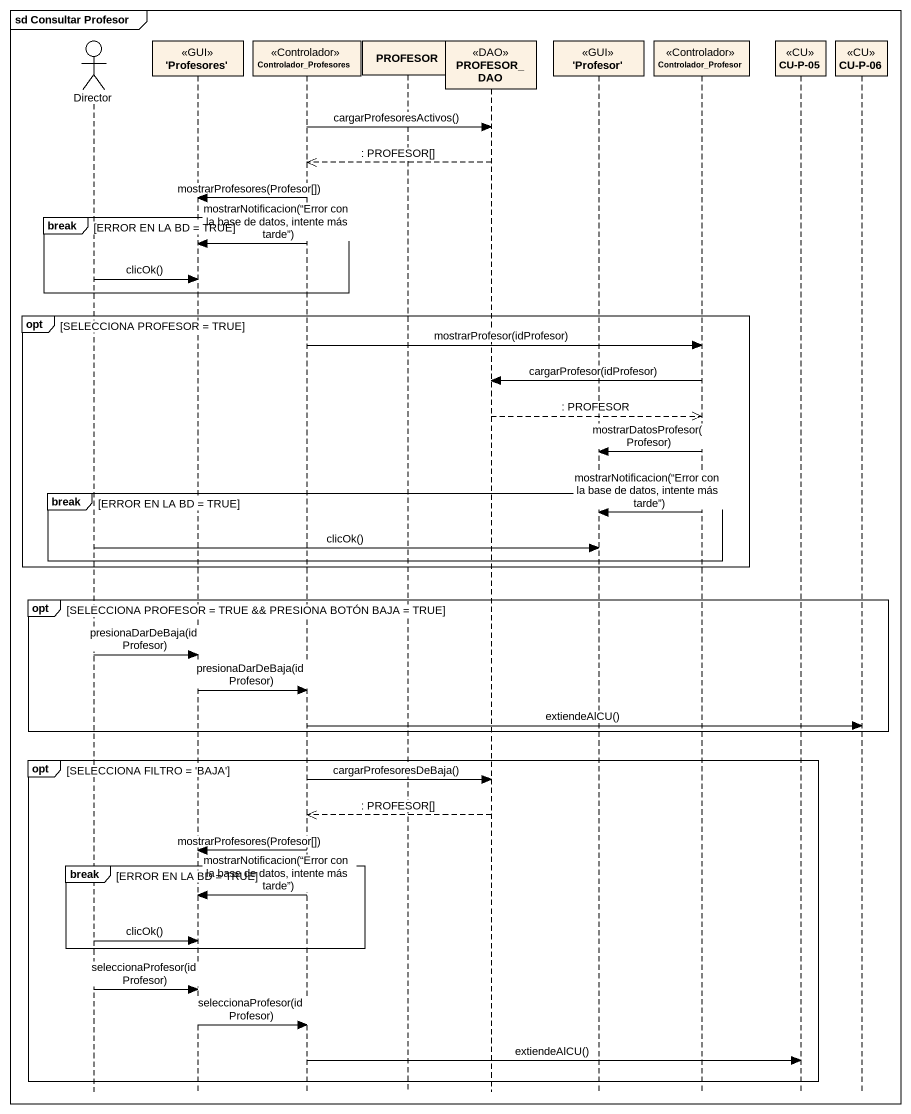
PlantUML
@startuml
mainframe sd Consultar Profesor
hide footbox
actor Director
participant "'Profesores'" as Profesores <<GUI>>
participant Controlador_Profesores <<Controlador>>
participant PROFESOR
participant "PROFESOR_ DAO" as PROFESOR_DAO <<DAO>>
participant "'Profesor'" as Profesor <<GUI>>
participant Controlador_Profesor <<Controlador>>
participant "CU-P-05" as CU_P_05 <<CU>>
participant "CU-P-06" as CU_P_06 <<CU>>

Controlador_Profesores -> PROFESOR_DAO : cargarProfesoresActivos()
PROFESOR_DAO -->> Controlador_Profesores : : PROFESOR[]
Controlador_Profesores -> Profesores : mostrarProfesores(Profesor[])
break ERROR EN LA BD = TRUE
  Controlador_Profesores -> Profesores : mostrarNotificacion(“Error con la base de datos, intente más tarde”)
  Director -> Profesores : clicOk()
end
opt SELECCIONA PROFESOR = TRUE
  Controlador_Profesores -> Controlador_Profesor : mostrarProfesor(idProfesor)
  Controlador_Profesor -> PROFESOR_DAO : cargarProfesor(idProfesor)
  PROFESOR_DAO -->> Controlador_Profesor : : PROFESOR
  Controlador_Profesor -> Profesor : mostrarDatosProfesor(Profesor)
  break ERROR EN LA BD = TRUE
    Controlador_Profesor -> Profesor : mostrarNotificacion(“Error con la base de datos, intente más tarde”)
    Director -> Profesor : clicOk()
  end
end
opt SELECCIONA PROFESOR = TRUE && PRESIONA BOTÓN BAJA = TRUE
  Director -> Profesores : presionaDarDeBaja(idProfesor)
  Profesores -> Controlador_Profesores : presionaDarDeBaja(idProfesor)
  Controlador_Profesores -> CU_P_06 : extiendeAlCU()
end
opt SELECCIONA FILTRO = 'BAJA'
  Controlador_Profesores -> PROFESOR_DAO : cargarProfesoresDeBaja()
  PROFESOR_DAO -->> Controlador_Profesores : : PROFESOR[]
  Controlador_Profesores -> Profesores : mostrarProfesores(Profesor[])
  break ERROR EN LA BD = TRUE
    Controlador_Profesores -> Profesores : mostrarNotificacion(“Error con la base de datos, intente más tarde”)
    Director -> Profesores : clicOk()
  end
  Director -> Profesores : seleccionaProfesor(idProfesor)
  Profesores -> Controlador_Profesores : seleccionaProfesor(idProfesor)
  Controlador_Profesores -> CU_P_05 : extiendeAlCU()
end
@enduml
